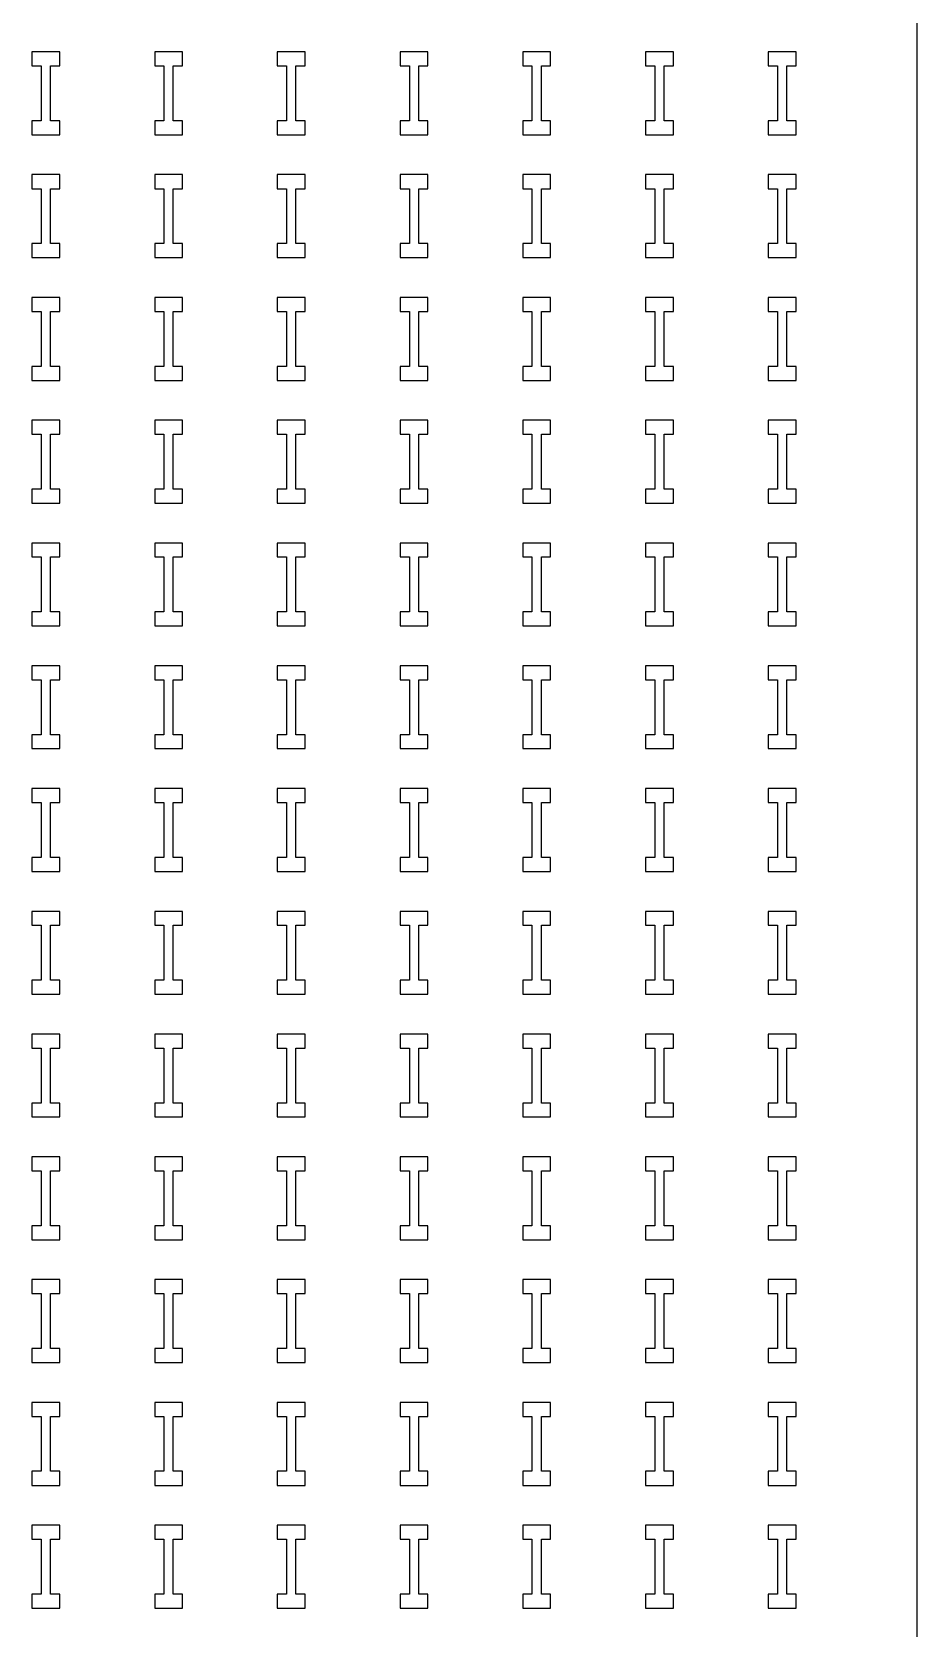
# Model space of a CAD drawing. Header units: inches. Extents: x 0 to 94.5, y 0 to 82.7.
# Drawn here: x 88.47 to 94.49, y 30.38 to 41.23 of the extents above; entities that cross this region are included whole.
import ezdxf

# ---------------------------------------------------------------- set-up
doc = ezdxf.new("R2010")
doc.units = ezdxf.units.IN
doc.layers.add('red', color=1, linetype='CONTINUOUS')

msp = doc.modelspace()

# ---------------------------------------------------------------- linework, layer by layer
for p, q in [((88.657, 41.096), (88.468, 41.096)), ((88.468, 41.096), (88.468, 41.001)), ((88.657, 41.001), (88.657, 41.096)), ((89.492, 41.096), (89.303, 41.096)), ((89.303, 41.096), (89.303, 41.001)), ((89.492, 41.001), (89.492, 41.096)), ((90.326, 41.096), (90.137, 41.096)), ((90.137, 41.096), (90.137, 41.001)), ((90.326, 41.001), (90.326, 41.096)), ((91.161, 41.096), (90.972, 41.096)), ((90.972, 41.096), (90.972, 41.001)), ((91.161, 41.001), (91.161, 41.096)), ((91.996, 41.096), (91.807, 41.096)), ((91.807, 41.096), (91.807, 41.001)), ((91.996, 41.001), (91.996, 41.096)), ((92.831, 41.096), (92.642, 41.096)), ((92.642, 41.096), (92.642, 41.001)), ((92.831, 41.001), (92.831, 41.096)), ((93.665, 41.096), (93.476, 41.096)), ((93.476, 41.096), (93.476, 41.001)), ((93.665, 41.001), (93.665, 41.096)), ((88.468, 41.001), (88.531, 41.001)), ((88.531, 41.001), (88.531, 40.628)), ((88.595, 41.001), (88.657, 41.001)), ((88.595, 40.628), (88.595, 41.001)), ((89.303, 41.001), (89.365, 41.001)), ((89.365, 41.001), (89.365, 40.628)), ((89.429, 41.001), (89.492, 41.001)), ((89.429, 40.628), (89.429, 41.001)), ((90.137, 41.001), (90.2, 41.001)), ((90.2, 41.001), (90.2, 40.628)), ((90.264, 41.001), (90.326, 41.001)), ((90.264, 40.628), (90.264, 41.001)), ((90.972, 41.001), (91.035, 41.001)), ((91.035, 41.001), (91.035, 40.628)), ((91.099, 41.001), (91.161, 41.001)), ((91.099, 40.628), (91.099, 41.001)), ((91.807, 41.001), (91.869, 41.001)), ((91.869, 41.001), (91.869, 40.628)), ((91.933, 41.001), (91.996, 41.001)), ((91.933, 40.628), (91.933, 41.001)), ((92.642, 41.001), (92.704, 41.001)), ((92.704, 41.001), (92.704, 40.628)), ((92.768, 41.001), (92.831, 41.001)), ((92.768, 40.628), (92.768, 41.001)), ((93.476, 41.001), (93.539, 41.001)), ((93.539, 41.001), (93.539, 40.628)), ((93.603, 41.001), (93.665, 41.001)), ((93.603, 40.628), (93.603, 41.001)), ((88.531, 40.628), (88.468, 40.628)), ((88.468, 40.628), (88.468, 40.532)), ((88.657, 40.628), (88.595, 40.628)), ((88.657, 40.532), (88.657, 40.628)), ((89.365, 40.628), (89.303, 40.628)), ((89.303, 40.628), (89.303, 40.532)), ((89.492, 40.628), (89.429, 40.628)), ((89.492, 40.532), (89.492, 40.628)), ((90.2, 40.628), (90.137, 40.628)), ((90.137, 40.628), (90.137, 40.532)), ((90.326, 40.628), (90.264, 40.628)), ((90.326, 40.532), (90.326, 40.628)), ((91.035, 40.628), (90.972, 40.628)), ((90.972, 40.628), (90.972, 40.532)), ((91.161, 40.628), (91.099, 40.628)), ((91.161, 40.532), (91.161, 40.628)), ((91.869, 40.628), (91.807, 40.628)), ((91.807, 40.628), (91.807, 40.532)), ((91.996, 40.628), (91.933, 40.628)), ((91.996, 40.532), (91.996, 40.628)), ((92.704, 40.628), (92.642, 40.628)), ((92.642, 40.628), (92.642, 40.532)), ((92.831, 40.628), (92.768, 40.628)), ((92.831, 40.532), (92.831, 40.628)), ((93.539, 40.628), (93.476, 40.628)), ((93.476, 40.628), (93.476, 40.532)), ((93.665, 40.628), (93.603, 40.628)), ((93.665, 40.532), (93.665, 40.628)), ((88.468, 40.532), (88.657, 40.532)), ((89.303, 40.532), (89.492, 40.532)), ((90.137, 40.532), (90.326, 40.532)), ((90.972, 40.532), (91.161, 40.532)), ((91.807, 40.532), (91.996, 40.532)), ((92.642, 40.532), (92.831, 40.532)), ((93.476, 40.532), (93.665, 40.532)), ((88.657, 40.262), (88.468, 40.262)), ((88.468, 40.262), (88.468, 40.166)), ((88.657, 40.166), (88.657, 40.262)), ((89.492, 40.262), (89.303, 40.262)), ((89.303, 40.262), (89.303, 40.166)), ((89.492, 40.166), (89.492, 40.262)), ((90.326, 40.262), (90.137, 40.262)), ((90.137, 40.262), (90.137, 40.166)), ((90.326, 40.166), (90.326, 40.262)), ((91.161, 40.262), (90.972, 40.262)), ((90.972, 40.262), (90.972, 40.166)), ((91.161, 40.166), (91.161, 40.262)), ((91.996, 40.262), (91.807, 40.262)), ((91.807, 40.262), (91.807, 40.166)), ((91.996, 40.166), (91.996, 40.262)), ((92.831, 40.262), (92.642, 40.262)), ((92.642, 40.262), (92.642, 40.166)), ((92.831, 40.166), (92.831, 40.262)), ((93.665, 40.262), (93.476, 40.262)), ((93.476, 40.262), (93.476, 40.166)), ((93.665, 40.166), (93.665, 40.262)), ((88.468, 40.166), (88.531, 40.166)), ((88.531, 40.166), (88.531, 39.793)), ((88.595, 40.166), (88.657, 40.166)), ((88.595, 39.793), (88.595, 40.166)), ((89.303, 40.166), (89.365, 40.166)), ((89.365, 40.166), (89.365, 39.793)), ((89.429, 40.166), (89.492, 40.166)), ((89.429, 39.793), (89.429, 40.166)), ((90.137, 40.166), (90.2, 40.166)), ((90.2, 40.166), (90.2, 39.793)), ((90.264, 40.166), (90.326, 40.166)), ((90.264, 39.793), (90.264, 40.166)), ((90.972, 40.166), (91.035, 40.166)), ((91.035, 40.166), (91.035, 39.793)), ((91.099, 40.166), (91.161, 40.166)), ((91.099, 39.793), (91.099, 40.166)), ((91.807, 40.166), (91.869, 40.166)), ((91.869, 40.166), (91.869, 39.793)), ((91.933, 40.166), (91.996, 40.166)), ((91.933, 39.793), (91.933, 40.166)), ((92.642, 40.166), (92.704, 40.166)), ((92.704, 40.166), (92.704, 39.793)), ((92.768, 40.166), (92.831, 40.166)), ((92.768, 39.793), (92.768, 40.166)), ((93.476, 40.166), (93.539, 40.166)), ((93.539, 40.166), (93.539, 39.793)), ((93.603, 40.166), (93.665, 40.166)), ((93.603, 39.793), (93.603, 40.166)), ((88.531, 39.793), (88.468, 39.793)), ((88.468, 39.793), (88.468, 39.698)), ((88.657, 39.793), (88.595, 39.793)), ((88.657, 39.698), (88.657, 39.793)), ((89.365, 39.793), (89.303, 39.793)), ((89.303, 39.793), (89.303, 39.698)), ((89.492, 39.793), (89.429, 39.793)), ((89.492, 39.698), (89.492, 39.793)), ((90.2, 39.793), (90.137, 39.793)), ((90.137, 39.793), (90.137, 39.698)), ((90.326, 39.793), (90.264, 39.793)), ((90.326, 39.698), (90.326, 39.793)), ((91.035, 39.793), (90.972, 39.793)), ((90.972, 39.793), (90.972, 39.698)), ((91.161, 39.793), (91.099, 39.793)), ((91.161, 39.698), (91.161, 39.793)), ((91.869, 39.793), (91.807, 39.793)), ((91.807, 39.793), (91.807, 39.698)), ((91.996, 39.793), (91.933, 39.793)), ((91.996, 39.698), (91.996, 39.793)), ((92.704, 39.793), (92.642, 39.793)), ((92.642, 39.793), (92.642, 39.698)), ((92.831, 39.793), (92.768, 39.793)), ((92.831, 39.698), (92.831, 39.793)), ((93.539, 39.793), (93.476, 39.793)), ((93.476, 39.793), (93.476, 39.698)), ((93.665, 39.793), (93.603, 39.793)), ((93.665, 39.698), (93.665, 39.793)), ((88.468, 39.698), (88.657, 39.698)), ((89.303, 39.698), (89.492, 39.698)), ((90.137, 39.698), (90.326, 39.698)), ((90.972, 39.698), (91.161, 39.698)), ((91.807, 39.698), (91.996, 39.698)), ((92.642, 39.698), (92.831, 39.698)), ((93.476, 39.698), (93.665, 39.698)), ((88.657, 39.427), (88.468, 39.427)), ((88.468, 39.427), (88.468, 39.332)), ((88.657, 39.332), (88.657, 39.427)), ((89.492, 39.427), (89.303, 39.427)), ((89.303, 39.427), (89.303, 39.332)), ((89.492, 39.332), (89.492, 39.427)), ((90.326, 39.427), (90.137, 39.427)), ((90.137, 39.427), (90.137, 39.332)), ((90.326, 39.332), (90.326, 39.427)), ((91.161, 39.427), (90.972, 39.427)), ((90.972, 39.427), (90.972, 39.332)), ((91.161, 39.332), (91.161, 39.427)), ((91.996, 39.427), (91.807, 39.427)), ((91.807, 39.427), (91.807, 39.332)), ((91.996, 39.332), (91.996, 39.427)), ((92.831, 39.427), (92.642, 39.427)), ((92.642, 39.427), (92.642, 39.332)), ((92.831, 39.332), (92.831, 39.427)), ((93.665, 39.427), (93.476, 39.427)), ((93.476, 39.427), (93.476, 39.332)), ((93.665, 39.332), (93.665, 39.427)), ((88.468, 39.332), (88.531, 39.332)), ((88.531, 39.332), (88.531, 38.958)), ((88.595, 39.332), (88.657, 39.332)), ((88.595, 38.958), (88.595, 39.332)), ((89.303, 39.332), (89.365, 39.332)), ((89.365, 39.332), (89.365, 38.958)), ((89.429, 39.332), (89.492, 39.332)), ((89.429, 38.958), (89.429, 39.332)), ((90.137, 39.332), (90.2, 39.332)), ((90.2, 39.332), (90.2, 38.958)), ((90.264, 39.332), (90.326, 39.332)), ((90.264, 38.958), (90.264, 39.332)), ((90.972, 39.332), (91.035, 39.332)), ((91.035, 39.332), (91.035, 38.958)), ((91.099, 39.332), (91.161, 39.332)), ((91.099, 38.958), (91.099, 39.332)), ((91.807, 39.332), (91.869, 39.332)), ((91.869, 39.332), (91.869, 38.958)), ((91.933, 39.332), (91.996, 39.332)), ((91.933, 38.958), (91.933, 39.332)), ((92.642, 39.332), (92.704, 39.332)), ((92.704, 39.332), (92.704, 38.958)), ((92.768, 39.332), (92.831, 39.332)), ((92.768, 38.958), (92.768, 39.332)), ((93.476, 39.332), (93.539, 39.332)), ((93.539, 39.332), (93.539, 38.958)), ((93.603, 39.332), (93.665, 39.332)), ((93.603, 38.958), (93.603, 39.332)), ((88.531, 38.958), (88.468, 38.958)), ((88.468, 38.958), (88.468, 38.863)), ((88.657, 38.958), (88.595, 38.958)), ((88.657, 38.863), (88.657, 38.958)), ((89.365, 38.958), (89.303, 38.958)), ((89.303, 38.958), (89.303, 38.863)), ((89.492, 38.958), (89.429, 38.958)), ((89.492, 38.863), (89.492, 38.958)), ((90.2, 38.958), (90.137, 38.958)), ((90.137, 38.958), (90.137, 38.863)), ((90.326, 38.958), (90.264, 38.958)), ((90.326, 38.863), (90.326, 38.958)), ((91.035, 38.958), (90.972, 38.958)), ((90.972, 38.958), (90.972, 38.863)), ((91.161, 38.958), (91.099, 38.958)), ((91.161, 38.863), (91.161, 38.958)), ((91.869, 38.958), (91.807, 38.958)), ((91.807, 38.958), (91.807, 38.863)), ((91.996, 38.958), (91.933, 38.958)), ((91.996, 38.863), (91.996, 38.958)), ((92.704, 38.958), (92.642, 38.958)), ((92.642, 38.958), (92.642, 38.863)), ((92.831, 38.958), (92.768, 38.958)), ((92.831, 38.863), (92.831, 38.958)), ((93.539, 38.958), (93.476, 38.958)), ((93.476, 38.958), (93.476, 38.863)), ((93.665, 38.958), (93.603, 38.958)), ((93.665, 38.863), (93.665, 38.958)), ((88.468, 38.863), (88.657, 38.863)), ((89.303, 38.863), (89.492, 38.863)), ((90.137, 38.863), (90.326, 38.863)), ((90.972, 38.863), (91.161, 38.863)), ((91.807, 38.863), (91.996, 38.863)), ((92.642, 38.863), (92.831, 38.863)), ((93.476, 38.863), (93.665, 38.863)), ((88.657, 38.592), (88.468, 38.592)), ((88.468, 38.592), (88.468, 38.497)), ((88.657, 38.497), (88.657, 38.592)), ((89.492, 38.592), (89.303, 38.592)), ((89.303, 38.592), (89.303, 38.497)), ((89.492, 38.497), (89.492, 38.592)), ((90.326, 38.592), (90.137, 38.592)), ((90.137, 38.592), (90.137, 38.497)), ((90.326, 38.497), (90.326, 38.592)), ((91.161, 38.592), (90.972, 38.592)), ((90.972, 38.592), (90.972, 38.497)), ((91.161, 38.497), (91.161, 38.592)), ((91.996, 38.592), (91.807, 38.592)), ((91.807, 38.592), (91.807, 38.497)), ((91.996, 38.497), (91.996, 38.592)), ((92.831, 38.592), (92.642, 38.592)), ((92.642, 38.592), (92.642, 38.497)), ((92.831, 38.497), (92.831, 38.592)), ((93.665, 38.592), (93.476, 38.592)), ((93.476, 38.592), (93.476, 38.497)), ((93.665, 38.497), (93.665, 38.592)), ((88.468, 38.497), (88.531, 38.497)), ((88.531, 38.497), (88.531, 38.123)), ((88.595, 38.497), (88.657, 38.497)), ((88.595, 38.123), (88.595, 38.497)), ((89.303, 38.497), (89.365, 38.497)), ((89.365, 38.497), (89.365, 38.123)), ((89.429, 38.497), (89.492, 38.497)), ((89.429, 38.123), (89.429, 38.497)), ((90.137, 38.497), (90.2, 38.497)), ((90.2, 38.497), (90.2, 38.123)), ((90.264, 38.497), (90.326, 38.497)), ((90.264, 38.123), (90.264, 38.497)), ((90.972, 38.497), (91.035, 38.497)), ((91.035, 38.497), (91.035, 38.123)), ((91.099, 38.497), (91.161, 38.497)), ((91.099, 38.123), (91.099, 38.497)), ((91.807, 38.497), (91.869, 38.497)), ((91.869, 38.497), (91.869, 38.123)), ((91.933, 38.497), (91.996, 38.497)), ((91.933, 38.123), (91.933, 38.497)), ((92.642, 38.497), (92.704, 38.497)), ((92.704, 38.497), (92.704, 38.123)), ((92.768, 38.497), (92.831, 38.497)), ((92.768, 38.123), (92.768, 38.497)), ((93.476, 38.497), (93.539, 38.497)), ((93.539, 38.497), (93.539, 38.123)), ((93.603, 38.497), (93.665, 38.497)), ((93.603, 38.123), (93.603, 38.497)), ((88.531, 38.123), (88.468, 38.123)), ((88.468, 38.123), (88.468, 38.028)), ((88.657, 38.123), (88.595, 38.123)), ((88.657, 38.028), (88.657, 38.123)), ((89.365, 38.123), (89.303, 38.123)), ((89.303, 38.123), (89.303, 38.028)), ((89.492, 38.123), (89.429, 38.123)), ((89.492, 38.028), (89.492, 38.123)), ((90.2, 38.123), (90.137, 38.123)), ((90.137, 38.123), (90.137, 38.028)), ((90.326, 38.123), (90.264, 38.123)), ((90.326, 38.028), (90.326, 38.123)), ((91.035, 38.123), (90.972, 38.123)), ((90.972, 38.123), (90.972, 38.028)), ((91.161, 38.123), (91.099, 38.123)), ((91.161, 38.028), (91.161, 38.123)), ((91.869, 38.123), (91.807, 38.123)), ((91.807, 38.123), (91.807, 38.028)), ((91.996, 38.123), (91.933, 38.123)), ((91.996, 38.028), (91.996, 38.123)), ((92.704, 38.123), (92.642, 38.123)), ((92.642, 38.123), (92.642, 38.028)), ((92.831, 38.123), (92.768, 38.123)), ((92.831, 38.028), (92.831, 38.123)), ((93.539, 38.123), (93.476, 38.123)), ((93.476, 38.123), (93.476, 38.028)), ((93.665, 38.123), (93.603, 38.123)), ((93.665, 38.028), (93.665, 38.123)), ((88.468, 38.028), (88.657, 38.028)), ((89.303, 38.028), (89.492, 38.028)), ((90.137, 38.028), (90.326, 38.028)), ((90.972, 38.028), (91.161, 38.028)), ((91.807, 38.028), (91.996, 38.028)), ((92.642, 38.028), (92.831, 38.028)), ((93.476, 38.028), (93.665, 38.028)), ((88.657, 37.757), (88.468, 37.757)), ((88.468, 37.757), (88.468, 37.662)), ((88.468, 37.662), (88.531, 37.662)), ((88.531, 37.662), (88.531, 37.289)), ((88.595, 37.662), (88.657, 37.662)), ((88.595, 37.289), (88.595, 37.662)), ((88.657, 37.662), (88.657, 37.757)), ((89.492, 37.757), (89.303, 37.757)), ((89.303, 37.757), (89.303, 37.662)), ((89.303, 37.662), (89.365, 37.662)), ((89.365, 37.662), (89.365, 37.289)), ((89.429, 37.662), (89.492, 37.662)), ((89.429, 37.289), (89.429, 37.662)), ((89.492, 37.662), (89.492, 37.757)), ((90.326, 37.757), (90.137, 37.757)), ((90.137, 37.757), (90.137, 37.662)), ((90.137, 37.662), (90.2, 37.662)), ((90.2, 37.662), (90.2, 37.289)), ((90.264, 37.662), (90.326, 37.662)), ((90.264, 37.289), (90.264, 37.662)), ((90.326, 37.662), (90.326, 37.757)), ((91.161, 37.757), (90.972, 37.757)), ((90.972, 37.757), (90.972, 37.662)), ((90.972, 37.662), (91.035, 37.662)), ((91.035, 37.662), (91.035, 37.289)), ((91.099, 37.662), (91.161, 37.662)), ((91.099, 37.289), (91.099, 37.662)), ((91.161, 37.662), (91.161, 37.757)), ((91.996, 37.757), (91.807, 37.757)), ((91.807, 37.757), (91.807, 37.662)), ((91.807, 37.662), (91.869, 37.662)), ((91.869, 37.662), (91.869, 37.289)), ((91.933, 37.662), (91.996, 37.662)), ((91.933, 37.289), (91.933, 37.662)), ((91.996, 37.662), (91.996, 37.757)), ((92.831, 37.757), (92.642, 37.757)), ((92.642, 37.757), (92.642, 37.662)), ((92.642, 37.662), (92.704, 37.662)), ((92.704, 37.662), (92.704, 37.289)), ((92.768, 37.662), (92.831, 37.662)), ((92.768, 37.289), (92.768, 37.662)), ((92.831, 37.662), (92.831, 37.757)), ((93.665, 37.757), (93.476, 37.757)), ((93.476, 37.757), (93.476, 37.662)), ((93.476, 37.662), (93.539, 37.662)), ((93.539, 37.662), (93.539, 37.289)), ((93.603, 37.662), (93.665, 37.662)), ((93.603, 37.289), (93.603, 37.662)), ((93.665, 37.662), (93.665, 37.757)), ((88.531, 37.289), (88.468, 37.289)), ((88.468, 37.289), (88.468, 37.193)), ((88.657, 37.289), (88.595, 37.289)), ((88.657, 37.193), (88.657, 37.289)), ((89.365, 37.289), (89.303, 37.289)), ((89.303, 37.289), (89.303, 37.193)), ((89.492, 37.289), (89.429, 37.289)), ((89.492, 37.193), (89.492, 37.289)), ((90.2, 37.289), (90.137, 37.289)), ((90.137, 37.289), (90.137, 37.193)), ((90.326, 37.289), (90.264, 37.289)), ((90.326, 37.193), (90.326, 37.289)), ((91.035, 37.289), (90.972, 37.289)), ((90.972, 37.289), (90.972, 37.193)), ((91.161, 37.289), (91.099, 37.289)), ((91.161, 37.193), (91.161, 37.289)), ((91.869, 37.289), (91.807, 37.289)), ((91.807, 37.289), (91.807, 37.193)), ((91.996, 37.289), (91.933, 37.289)), ((91.996, 37.193), (91.996, 37.289)), ((92.704, 37.289), (92.642, 37.289)), ((92.642, 37.289), (92.642, 37.193)), ((92.831, 37.289), (92.768, 37.289)), ((92.831, 37.193), (92.831, 37.289)), ((93.539, 37.289), (93.476, 37.289)), ((93.476, 37.289), (93.476, 37.193)), ((93.665, 37.289), (93.603, 37.289)), ((93.665, 37.193), (93.665, 37.289)), ((88.468, 37.193), (88.657, 37.193)), ((89.303, 37.193), (89.492, 37.193)), ((90.137, 37.193), (90.326, 37.193)), ((90.972, 37.193), (91.161, 37.193)), ((91.807, 37.193), (91.996, 37.193)), ((92.642, 37.193), (92.831, 37.193)), ((93.476, 37.193), (93.665, 37.193)), ((88.657, 36.923), (88.468, 36.923)), ((88.468, 36.923), (88.468, 36.827)), ((88.657, 36.827), (88.657, 36.923)), ((89.492, 36.923), (89.303, 36.923)), ((89.303, 36.923), (89.303, 36.827)), ((89.492, 36.827), (89.492, 36.923)), ((90.326, 36.923), (90.137, 36.923)), ((90.137, 36.923), (90.137, 36.827)), ((90.326, 36.827), (90.326, 36.923)), ((91.161, 36.923), (90.972, 36.923)), ((90.972, 36.923), (90.972, 36.827)), ((91.161, 36.827), (91.161, 36.923)), ((91.996, 36.923), (91.807, 36.923)), ((91.807, 36.923), (91.807, 36.827)), ((91.996, 36.827), (91.996, 36.923)), ((92.831, 36.923), (92.642, 36.923)), ((92.642, 36.923), (92.642, 36.827)), ((92.831, 36.827), (92.831, 36.923)), ((93.665, 36.923), (93.476, 36.923)), ((93.476, 36.923), (93.476, 36.827)), ((93.665, 36.827), (93.665, 36.923)), ((88.468, 36.827), (88.531, 36.827)), ((88.531, 36.827), (88.531, 36.454)), ((88.595, 36.827), (88.657, 36.827)), ((88.595, 36.454), (88.595, 36.827)), ((89.303, 36.827), (89.365, 36.827)), ((89.365, 36.827), (89.365, 36.454)), ((89.429, 36.827), (89.492, 36.827)), ((89.429, 36.454), (89.429, 36.827)), ((90.137, 36.827), (90.2, 36.827)), ((90.2, 36.827), (90.2, 36.454)), ((90.264, 36.827), (90.326, 36.827)), ((90.264, 36.454), (90.264, 36.827)), ((90.972, 36.827), (91.035, 36.827)), ((91.035, 36.827), (91.035, 36.454)), ((91.099, 36.827), (91.161, 36.827)), ((91.099, 36.454), (91.099, 36.827)), ((91.807, 36.827), (91.869, 36.827)), ((91.869, 36.827), (91.869, 36.454)), ((91.933, 36.827), (91.996, 36.827)), ((91.933, 36.454), (91.933, 36.827)), ((92.642, 36.827), (92.704, 36.827)), ((92.704, 36.827), (92.704, 36.454)), ((92.768, 36.827), (92.831, 36.827)), ((92.768, 36.454), (92.768, 36.827)), ((93.476, 36.827), (93.539, 36.827)), ((93.539, 36.827), (93.539, 36.454)), ((93.603, 36.827), (93.665, 36.827)), ((93.603, 36.454), (93.603, 36.827)), ((88.531, 36.454), (88.468, 36.454)), ((88.468, 36.454), (88.468, 36.359)), ((88.468, 36.359), (88.657, 36.359)), ((88.657, 36.454), (88.595, 36.454)), ((88.657, 36.359), (88.657, 36.454)), ((89.365, 36.454), (89.303, 36.454)), ((89.303, 36.454), (89.303, 36.359)), ((89.303, 36.359), (89.492, 36.359)), ((89.492, 36.454), (89.429, 36.454)), ((89.492, 36.359), (89.492, 36.454)), ((90.2, 36.454), (90.137, 36.454)), ((90.137, 36.454), (90.137, 36.359)), ((90.137, 36.359), (90.326, 36.359)), ((90.326, 36.454), (90.264, 36.454)), ((90.326, 36.359), (90.326, 36.454)), ((91.035, 36.454), (90.972, 36.454)), ((90.972, 36.454), (90.972, 36.359)), ((90.972, 36.359), (91.161, 36.359)), ((91.161, 36.454), (91.099, 36.454)), ((91.161, 36.359), (91.161, 36.454)), ((91.869, 36.454), (91.807, 36.454)), ((91.807, 36.454), (91.807, 36.359)), ((91.807, 36.359), (91.996, 36.359)), ((91.996, 36.454), (91.933, 36.454)), ((91.996, 36.359), (91.996, 36.454)), ((92.704, 36.454), (92.642, 36.454)), ((92.642, 36.454), (92.642, 36.359)), ((92.642, 36.359), (92.831, 36.359)), ((92.831, 36.454), (92.768, 36.454)), ((92.831, 36.359), (92.831, 36.454)), ((93.539, 36.454), (93.476, 36.454)), ((93.476, 36.454), (93.476, 36.359)), ((93.476, 36.359), (93.665, 36.359)), ((93.665, 36.454), (93.603, 36.454)), ((93.665, 36.359), (93.665, 36.454)), ((88.657, 36.088), (88.468, 36.088)), ((88.468, 36.088), (88.468, 35.993)), ((88.657, 35.993), (88.657, 36.088)), ((89.492, 36.088), (89.303, 36.088)), ((89.303, 36.088), (89.303, 35.993)), ((89.492, 35.993), (89.492, 36.088)), ((90.326, 36.088), (90.137, 36.088)), ((90.137, 36.088), (90.137, 35.993)), ((90.326, 35.993), (90.326, 36.088)), ((91.161, 36.088), (90.972, 36.088)), ((90.972, 36.088), (90.972, 35.993)), ((91.161, 35.993), (91.161, 36.088)), ((91.996, 36.088), (91.807, 36.088)), ((91.807, 36.088), (91.807, 35.993)), ((91.996, 35.993), (91.996, 36.088)), ((92.831, 36.088), (92.642, 36.088)), ((92.642, 36.088), (92.642, 35.993)), ((92.831, 35.993), (92.831, 36.088)), ((93.665, 36.088), (93.476, 36.088)), ((93.476, 36.088), (93.476, 35.993)), ((93.665, 35.993), (93.665, 36.088)), ((88.468, 35.993), (88.531, 35.993)), ((88.531, 35.993), (88.531, 35.619)), ((88.595, 35.993), (88.657, 35.993)), ((88.595, 35.619), (88.595, 35.993)), ((89.303, 35.993), (89.365, 35.993)), ((89.365, 35.993), (89.365, 35.619)), ((89.429, 35.993), (89.492, 35.993)), ((89.429, 35.619), (89.429, 35.993)), ((90.137, 35.993), (90.2, 35.993)), ((90.2, 35.993), (90.2, 35.619)), ((90.264, 35.993), (90.326, 35.993)), ((90.264, 35.619), (90.264, 35.993)), ((90.972, 35.993), (91.035, 35.993)), ((91.035, 35.993), (91.035, 35.619)), ((91.099, 35.993), (91.161, 35.993)), ((91.099, 35.619), (91.099, 35.993)), ((91.807, 35.993), (91.869, 35.993)), ((91.869, 35.993), (91.869, 35.619)), ((91.933, 35.993), (91.996, 35.993)), ((91.933, 35.619), (91.933, 35.993)), ((92.642, 35.993), (92.704, 35.993)), ((92.704, 35.993), (92.704, 35.619)), ((92.768, 35.993), (92.831, 35.993)), ((92.768, 35.619), (92.768, 35.993)), ((93.476, 35.993), (93.539, 35.993)), ((93.539, 35.993), (93.539, 35.619)), ((93.603, 35.993), (93.665, 35.993)), ((93.603, 35.619), (93.603, 35.993)), ((88.531, 35.619), (88.468, 35.619)), ((88.468, 35.619), (88.468, 35.524)), ((88.657, 35.619), (88.595, 35.619)), ((88.657, 35.524), (88.657, 35.619)), ((89.365, 35.619), (89.303, 35.619)), ((89.303, 35.619), (89.303, 35.524)), ((89.492, 35.619), (89.429, 35.619)), ((89.492, 35.524), (89.492, 35.619)), ((90.2, 35.619), (90.137, 35.619)), ((90.137, 35.619), (90.137, 35.524)), ((90.326, 35.619), (90.264, 35.619)), ((90.326, 35.524), (90.326, 35.619)), ((91.035, 35.619), (90.972, 35.619)), ((90.972, 35.619), (90.972, 35.524)), ((91.161, 35.619), (91.099, 35.619)), ((91.161, 35.524), (91.161, 35.619)), ((91.869, 35.619), (91.807, 35.619)), ((91.807, 35.619), (91.807, 35.524)), ((91.996, 35.619), (91.933, 35.619)), ((91.996, 35.524), (91.996, 35.619)), ((92.704, 35.619), (92.642, 35.619)), ((92.642, 35.619), (92.642, 35.524)), ((92.831, 35.619), (92.768, 35.619)), ((92.831, 35.524), (92.831, 35.619)), ((93.539, 35.619), (93.476, 35.619)), ((93.476, 35.619), (93.476, 35.524)), ((93.665, 35.619), (93.603, 35.619)), ((93.665, 35.524), (93.665, 35.619)), ((88.468, 35.524), (88.657, 35.524)), ((89.303, 35.524), (89.492, 35.524)), ((90.137, 35.524), (90.326, 35.524)), ((90.972, 35.524), (91.161, 35.524)), ((91.807, 35.524), (91.996, 35.524)), ((92.642, 35.524), (92.831, 35.524)), ((93.476, 35.524), (93.665, 35.524)), ((88.657, 35.253), (88.468, 35.253)), ((88.468, 35.253), (88.468, 35.158)), ((88.657, 35.158), (88.657, 35.253)), ((89.492, 35.253), (89.303, 35.253)), ((89.303, 35.253), (89.303, 35.158)), ((89.492, 35.158), (89.492, 35.253)), ((90.326, 35.253), (90.137, 35.253)), ((90.137, 35.253), (90.137, 35.158)), ((90.326, 35.158), (90.326, 35.253)), ((91.161, 35.253), (90.972, 35.253)), ((90.972, 35.253), (90.972, 35.158)), ((91.161, 35.158), (91.161, 35.253)), ((91.996, 35.253), (91.807, 35.253)), ((91.807, 35.253), (91.807, 35.158)), ((91.996, 35.158), (91.996, 35.253)), ((92.831, 35.253), (92.642, 35.253)), ((92.642, 35.253), (92.642, 35.158)), ((92.831, 35.158), (92.831, 35.253)), ((93.665, 35.253), (93.476, 35.253)), ((93.476, 35.253), (93.476, 35.158)), ((93.665, 35.158), (93.665, 35.253)), ((88.468, 35.158), (88.531, 35.158)), ((88.531, 35.158), (88.531, 34.785)), ((88.595, 35.158), (88.657, 35.158)), ((88.595, 34.785), (88.595, 35.158)), ((89.303, 35.158), (89.365, 35.158)), ((89.365, 35.158), (89.365, 34.785)), ((89.429, 35.158), (89.492, 35.158)), ((89.429, 34.785), (89.429, 35.158)), ((90.137, 35.158), (90.2, 35.158)), ((90.2, 35.158), (90.2, 34.785)), ((90.264, 35.158), (90.326, 35.158)), ((90.264, 34.785), (90.264, 35.158)), ((90.972, 35.158), (91.035, 35.158)), ((91.035, 35.158), (91.035, 34.785)), ((91.099, 35.158), (91.161, 35.158)), ((91.099, 34.785), (91.099, 35.158)), ((91.807, 35.158), (91.869, 35.158)), ((91.869, 35.158), (91.869, 34.785)), ((91.933, 35.158), (91.996, 35.158)), ((91.933, 34.785), (91.933, 35.158)), ((92.642, 35.158), (92.704, 35.158)), ((92.704, 35.158), (92.704, 34.785)), ((92.768, 35.158), (92.831, 35.158)), ((92.768, 34.785), (92.768, 35.158)), ((93.476, 35.158), (93.539, 35.158)), ((93.539, 35.158), (93.539, 34.785)), ((93.603, 35.158), (93.665, 35.158)), ((93.603, 34.785), (93.603, 35.158)), ((88.531, 34.785), (88.468, 34.785)), ((88.468, 34.785), (88.468, 34.689)), ((88.657, 34.785), (88.595, 34.785)), ((88.657, 34.689), (88.657, 34.785)), ((89.365, 34.785), (89.303, 34.785)), ((89.303, 34.785), (89.303, 34.689)), ((89.492, 34.785), (89.429, 34.785)), ((89.492, 34.689), (89.492, 34.785)), ((90.2, 34.785), (90.137, 34.785)), ((90.137, 34.785), (90.137, 34.689)), ((90.326, 34.785), (90.264, 34.785)), ((90.326, 34.689), (90.326, 34.785)), ((91.035, 34.785), (90.972, 34.785)), ((90.972, 34.785), (90.972, 34.689)), ((91.161, 34.785), (91.099, 34.785)), ((91.161, 34.689), (91.161, 34.785)), ((91.869, 34.785), (91.807, 34.785)), ((91.807, 34.785), (91.807, 34.689)), ((91.996, 34.785), (91.933, 34.785)), ((91.996, 34.689), (91.996, 34.785)), ((92.704, 34.785), (92.642, 34.785)), ((92.642, 34.785), (92.642, 34.689)), ((92.831, 34.785), (92.768, 34.785)), ((92.831, 34.689), (92.831, 34.785)), ((93.539, 34.785), (93.476, 34.785)), ((93.476, 34.785), (93.476, 34.689)), ((93.665, 34.785), (93.603, 34.785)), ((93.665, 34.689), (93.665, 34.785)), ((88.468, 34.689), (88.657, 34.689)), ((89.303, 34.689), (89.492, 34.689)), ((90.137, 34.689), (90.326, 34.689)), ((90.972, 34.689), (91.161, 34.689)), ((91.807, 34.689), (91.996, 34.689)), ((92.642, 34.689), (92.831, 34.689)), ((93.476, 34.689), (93.665, 34.689)), ((88.657, 34.419), (88.468, 34.419)), ((88.468, 34.419), (88.468, 34.323)), ((88.657, 34.323), (88.657, 34.419)), ((89.492, 34.419), (89.303, 34.419)), ((89.303, 34.419), (89.303, 34.323)), ((89.492, 34.323), (89.492, 34.419)), ((90.326, 34.419), (90.137, 34.419)), ((90.137, 34.419), (90.137, 34.323)), ((90.326, 34.323), (90.326, 34.419)), ((91.161, 34.419), (90.972, 34.419)), ((90.972, 34.419), (90.972, 34.323)), ((91.161, 34.323), (91.161, 34.419)), ((91.996, 34.419), (91.807, 34.419)), ((91.807, 34.419), (91.807, 34.323)), ((91.996, 34.323), (91.996, 34.419)), ((92.831, 34.419), (92.642, 34.419)), ((92.642, 34.419), (92.642, 34.323)), ((92.831, 34.323), (92.831, 34.419)), ((93.665, 34.419), (93.476, 34.419)), ((93.476, 34.419), (93.476, 34.323)), ((93.665, 34.323), (93.665, 34.419)), ((88.468, 34.323), (88.531, 34.323)), ((88.531, 34.323), (88.531, 33.95)), ((88.595, 34.323), (88.657, 34.323)), ((88.595, 33.95), (88.595, 34.323)), ((89.303, 34.323), (89.365, 34.323)), ((89.365, 34.323), (89.365, 33.95)), ((89.429, 34.323), (89.492, 34.323)), ((89.429, 33.95), (89.429, 34.323)), ((90.137, 34.323), (90.2, 34.323)), ((90.2, 34.323), (90.2, 33.95)), ((90.264, 34.323), (90.326, 34.323)), ((90.264, 33.95), (90.264, 34.323)), ((90.972, 34.323), (91.035, 34.323)), ((91.035, 34.323), (91.035, 33.95)), ((91.099, 34.323), (91.161, 34.323)), ((91.099, 33.95), (91.099, 34.323)), ((91.807, 34.323), (91.869, 34.323)), ((91.869, 34.323), (91.869, 33.95)), ((91.933, 34.323), (91.996, 34.323)), ((91.933, 33.95), (91.933, 34.323)), ((92.642, 34.323), (92.704, 34.323)), ((92.704, 34.323), (92.704, 33.95)), ((92.768, 34.323), (92.831, 34.323)), ((92.768, 33.95), (92.768, 34.323)), ((93.476, 34.323), (93.539, 34.323)), ((93.539, 34.323), (93.539, 33.95)), ((93.603, 34.323), (93.665, 34.323)), ((93.603, 33.95), (93.603, 34.323)), ((88.531, 33.95), (88.468, 33.95)), ((88.468, 33.95), (88.468, 33.855)), ((88.657, 33.95), (88.595, 33.95)), ((88.657, 33.855), (88.657, 33.95)), ((89.365, 33.95), (89.303, 33.95)), ((89.303, 33.95), (89.303, 33.855)), ((89.492, 33.95), (89.429, 33.95)), ((89.492, 33.855), (89.492, 33.95)), ((90.2, 33.95), (90.137, 33.95)), ((90.137, 33.95), (90.137, 33.855)), ((90.326, 33.95), (90.264, 33.95)), ((90.326, 33.855), (90.326, 33.95)), ((91.035, 33.95), (90.972, 33.95)), ((90.972, 33.95), (90.972, 33.855)), ((91.161, 33.95), (91.099, 33.95)), ((91.161, 33.855), (91.161, 33.95)), ((91.869, 33.95), (91.807, 33.95)), ((91.807, 33.95), (91.807, 33.855)), ((91.996, 33.95), (91.933, 33.95)), ((91.996, 33.855), (91.996, 33.95)), ((92.704, 33.95), (92.642, 33.95)), ((92.642, 33.95), (92.642, 33.855)), ((92.831, 33.95), (92.768, 33.95)), ((92.831, 33.855), (92.831, 33.95)), ((93.539, 33.95), (93.476, 33.95)), ((93.476, 33.95), (93.476, 33.855)), ((93.665, 33.95), (93.603, 33.95)), ((93.665, 33.855), (93.665, 33.95)), ((88.468, 33.855), (88.657, 33.855)), ((89.303, 33.855), (89.492, 33.855)), ((90.137, 33.855), (90.326, 33.855)), ((90.972, 33.855), (91.161, 33.855)), ((91.807, 33.855), (91.996, 33.855)), ((92.642, 33.855), (92.831, 33.855)), ((93.476, 33.855), (93.665, 33.855)), ((88.657, 33.584), (88.468, 33.584)), ((88.468, 33.584), (88.468, 33.489)), ((88.657, 33.489), (88.657, 33.584)), ((89.492, 33.584), (89.303, 33.584)), ((89.303, 33.584), (89.303, 33.489)), ((89.492, 33.489), (89.492, 33.584)), ((90.326, 33.584), (90.137, 33.584)), ((90.137, 33.584), (90.137, 33.489)), ((90.326, 33.489), (90.326, 33.584)), ((91.161, 33.584), (90.972, 33.584)), ((90.972, 33.584), (90.972, 33.489)), ((91.161, 33.489), (91.161, 33.584)), ((91.996, 33.584), (91.807, 33.584)), ((91.807, 33.584), (91.807, 33.489)), ((91.996, 33.489), (91.996, 33.584)), ((92.831, 33.584), (92.642, 33.584)), ((92.642, 33.584), (92.642, 33.489)), ((92.831, 33.489), (92.831, 33.584)), ((93.665, 33.584), (93.476, 33.584)), ((93.476, 33.584), (93.476, 33.489)), ((93.665, 33.489), (93.665, 33.584)), ((88.468, 33.489), (88.531, 33.489)), ((88.531, 33.489), (88.531, 33.115)), ((88.595, 33.489), (88.657, 33.489)), ((88.595, 33.115), (88.595, 33.489)), ((89.303, 33.489), (89.365, 33.489)), ((89.365, 33.489), (89.365, 33.115)), ((89.429, 33.489), (89.492, 33.489)), ((89.429, 33.115), (89.429, 33.489)), ((90.137, 33.489), (90.2, 33.489)), ((90.2, 33.489), (90.2, 33.115)), ((90.264, 33.489), (90.326, 33.489)), ((90.264, 33.115), (90.264, 33.489)), ((90.972, 33.489), (91.035, 33.489)), ((91.035, 33.489), (91.035, 33.115)), ((91.099, 33.489), (91.161, 33.489)), ((91.099, 33.115), (91.099, 33.489)), ((91.807, 33.489), (91.869, 33.489)), ((91.869, 33.489), (91.869, 33.115)), ((91.933, 33.489), (91.996, 33.489)), ((91.933, 33.115), (91.933, 33.489)), ((92.642, 33.489), (92.704, 33.489)), ((92.704, 33.489), (92.704, 33.115)), ((92.768, 33.489), (92.831, 33.489)), ((92.768, 33.115), (92.768, 33.489)), ((93.476, 33.489), (93.539, 33.489)), ((93.539, 33.489), (93.539, 33.115)), ((93.603, 33.489), (93.665, 33.489)), ((93.603, 33.115), (93.603, 33.489)), ((88.531, 33.115), (88.468, 33.115)), ((88.468, 33.115), (88.468, 33.02)), ((88.657, 33.115), (88.595, 33.115)), ((88.657, 33.02), (88.657, 33.115)), ((89.365, 33.115), (89.303, 33.115)), ((89.303, 33.115), (89.303, 33.02)), ((89.492, 33.115), (89.429, 33.115)), ((89.492, 33.02), (89.492, 33.115)), ((90.2, 33.115), (90.137, 33.115)), ((90.137, 33.115), (90.137, 33.02)), ((90.326, 33.115), (90.264, 33.115)), ((90.326, 33.02), (90.326, 33.115)), ((91.035, 33.115), (90.972, 33.115)), ((90.972, 33.115), (90.972, 33.02)), ((91.161, 33.115), (91.099, 33.115)), ((91.161, 33.02), (91.161, 33.115)), ((91.869, 33.115), (91.807, 33.115)), ((91.807, 33.115), (91.807, 33.02)), ((91.996, 33.115), (91.933, 33.115)), ((91.996, 33.02), (91.996, 33.115)), ((92.704, 33.115), (92.642, 33.115)), ((92.642, 33.115), (92.642, 33.02)), ((92.831, 33.115), (92.768, 33.115)), ((92.831, 33.02), (92.831, 33.115)), ((93.539, 33.115), (93.476, 33.115)), ((93.476, 33.115), (93.476, 33.02)), ((93.665, 33.115), (93.603, 33.115)), ((93.665, 33.02), (93.665, 33.115)), ((88.468, 33.02), (88.657, 33.02)), ((89.303, 33.02), (89.492, 33.02)), ((90.137, 33.02), (90.326, 33.02)), ((90.972, 33.02), (91.161, 33.02)), ((91.807, 33.02), (91.996, 33.02)), ((92.642, 33.02), (92.831, 33.02)), ((93.476, 33.02), (93.665, 33.02)), ((88.657, 32.749), (88.468, 32.749)), ((88.468, 32.749), (88.468, 32.654)), ((88.657, 32.654), (88.657, 32.749)), ((89.492, 32.749), (89.303, 32.749)), ((89.303, 32.749), (89.303, 32.654)), ((89.492, 32.654), (89.492, 32.749)), ((90.326, 32.749), (90.137, 32.749)), ((90.137, 32.749), (90.137, 32.654)), ((90.326, 32.654), (90.326, 32.749)), ((91.161, 32.749), (90.972, 32.749)), ((90.972, 32.749), (90.972, 32.654)), ((91.161, 32.654), (91.161, 32.749)), ((91.996, 32.749), (91.807, 32.749)), ((91.807, 32.749), (91.807, 32.654)), ((91.996, 32.654), (91.996, 32.749)), ((92.831, 32.749), (92.642, 32.749)), ((92.642, 32.749), (92.642, 32.654)), ((92.831, 32.654), (92.831, 32.749)), ((93.665, 32.749), (93.476, 32.749)), ((93.476, 32.749), (93.476, 32.654)), ((93.665, 32.654), (93.665, 32.749)), ((88.468, 32.654), (88.531, 32.654)), ((88.531, 32.654), (88.531, 32.28)), ((88.595, 32.654), (88.657, 32.654)), ((88.595, 32.28), (88.595, 32.654)), ((89.303, 32.654), (89.365, 32.654)), ((89.365, 32.654), (89.365, 32.28)), ((89.429, 32.654), (89.492, 32.654)), ((89.429, 32.28), (89.429, 32.654)), ((90.137, 32.654), (90.2, 32.654)), ((90.2, 32.654), (90.2, 32.28)), ((90.264, 32.654), (90.326, 32.654)), ((90.264, 32.28), (90.264, 32.654)), ((90.972, 32.654), (91.035, 32.654)), ((91.035, 32.654), (91.035, 32.28)), ((91.099, 32.654), (91.161, 32.654)), ((91.099, 32.28), (91.099, 32.654)), ((91.807, 32.654), (91.869, 32.654)), ((91.869, 32.654), (91.869, 32.28)), ((91.933, 32.654), (91.996, 32.654)), ((91.933, 32.28), (91.933, 32.654)), ((92.642, 32.654), (92.704, 32.654)), ((92.704, 32.654), (92.704, 32.28)), ((92.768, 32.654), (92.831, 32.654)), ((92.768, 32.28), (92.768, 32.654)), ((93.476, 32.654), (93.539, 32.654)), ((93.539, 32.654), (93.539, 32.28)), ((93.603, 32.654), (93.665, 32.654)), ((93.603, 32.28), (93.603, 32.654)), ((88.531, 32.28), (88.468, 32.28)), ((88.468, 32.28), (88.468, 32.185)), ((88.657, 32.28), (88.595, 32.28)), ((88.657, 32.185), (88.657, 32.28)), ((89.365, 32.28), (89.303, 32.28)), ((89.303, 32.28), (89.303, 32.185)), ((89.492, 32.28), (89.429, 32.28)), ((89.492, 32.185), (89.492, 32.28)), ((90.2, 32.28), (90.137, 32.28)), ((90.137, 32.28), (90.137, 32.185)), ((90.326, 32.28), (90.264, 32.28)), ((90.326, 32.185), (90.326, 32.28)), ((91.035, 32.28), (90.972, 32.28)), ((90.972, 32.28), (90.972, 32.185)), ((91.161, 32.28), (91.099, 32.28)), ((91.161, 32.185), (91.161, 32.28)), ((91.869, 32.28), (91.807, 32.28)), ((91.807, 32.28), (91.807, 32.185)), ((91.996, 32.28), (91.933, 32.28)), ((91.996, 32.185), (91.996, 32.28)), ((92.704, 32.28), (92.642, 32.28)), ((92.642, 32.28), (92.642, 32.185)), ((92.831, 32.28), (92.768, 32.28)), ((92.831, 32.185), (92.831, 32.28)), ((93.539, 32.28), (93.476, 32.28)), ((93.476, 32.28), (93.476, 32.185)), ((93.665, 32.28), (93.603, 32.28)), ((93.665, 32.185), (93.665, 32.28)), ((88.468, 32.185), (88.657, 32.185)), ((89.303, 32.185), (89.492, 32.185)), ((90.137, 32.185), (90.326, 32.185)), ((90.972, 32.185), (91.161, 32.185)), ((91.807, 32.185), (91.996, 32.185)), ((92.642, 32.185), (92.831, 32.185)), ((93.476, 32.185), (93.665, 32.185)), ((88.657, 31.914), (88.468, 31.914)), ((88.468, 31.914), (88.468, 31.819)), ((88.657, 31.819), (88.657, 31.914)), ((89.492, 31.914), (89.303, 31.914)), ((89.303, 31.914), (89.303, 31.819)), ((89.492, 31.819), (89.492, 31.914)), ((90.326, 31.914), (90.137, 31.914)), ((90.137, 31.914), (90.137, 31.819)), ((90.326, 31.819), (90.326, 31.914)), ((91.161, 31.914), (90.972, 31.914)), ((90.972, 31.914), (90.972, 31.819)), ((91.161, 31.819), (91.161, 31.914)), ((91.996, 31.914), (91.807, 31.914)), ((91.807, 31.914), (91.807, 31.819)), ((91.996, 31.819), (91.996, 31.914)), ((92.831, 31.914), (92.642, 31.914)), ((92.642, 31.914), (92.642, 31.819)), ((92.831, 31.819), (92.831, 31.914)), ((93.665, 31.914), (93.476, 31.914)), ((93.476, 31.914), (93.476, 31.819)), ((93.665, 31.819), (93.665, 31.914)), ((88.468, 31.819), (88.531, 31.819)), ((88.531, 31.819), (88.531, 31.446)), ((88.595, 31.819), (88.657, 31.819)), ((88.595, 31.446), (88.595, 31.819)), ((89.303, 31.819), (89.365, 31.819)), ((89.365, 31.819), (89.365, 31.446)), ((89.429, 31.819), (89.492, 31.819)), ((89.429, 31.446), (89.429, 31.819)), ((90.137, 31.819), (90.2, 31.819)), ((90.2, 31.819), (90.2, 31.446)), ((90.264, 31.819), (90.326, 31.819)), ((90.264, 31.446), (90.264, 31.819)), ((90.972, 31.819), (91.035, 31.819)), ((91.035, 31.819), (91.035, 31.446)), ((91.099, 31.819), (91.161, 31.819)), ((91.099, 31.446), (91.099, 31.819)), ((91.807, 31.819), (91.869, 31.819)), ((91.869, 31.819), (91.869, 31.446)), ((91.933, 31.819), (91.996, 31.819)), ((91.933, 31.446), (91.933, 31.819)), ((92.642, 31.819), (92.704, 31.819)), ((92.704, 31.819), (92.704, 31.446)), ((92.768, 31.819), (92.831, 31.819)), ((92.768, 31.446), (92.768, 31.819)), ((93.476, 31.819), (93.539, 31.819)), ((93.539, 31.819), (93.539, 31.446)), ((93.603, 31.819), (93.665, 31.819)), ((93.603, 31.446), (93.603, 31.819)), ((88.531, 31.446), (88.468, 31.446)), ((88.468, 31.446), (88.468, 31.35)), ((88.657, 31.446), (88.595, 31.446)), ((88.657, 31.35), (88.657, 31.446)), ((89.365, 31.446), (89.303, 31.446)), ((89.303, 31.446), (89.303, 31.35)), ((89.492, 31.446), (89.429, 31.446)), ((89.492, 31.35), (89.492, 31.446)), ((90.2, 31.446), (90.137, 31.446)), ((90.137, 31.446), (90.137, 31.35)), ((90.326, 31.446), (90.264, 31.446)), ((90.326, 31.35), (90.326, 31.446)), ((91.035, 31.446), (90.972, 31.446)), ((90.972, 31.446), (90.972, 31.35)), ((91.161, 31.446), (91.099, 31.446)), ((91.161, 31.35), (91.161, 31.446)), ((91.869, 31.446), (91.807, 31.446)), ((91.807, 31.446), (91.807, 31.35)), ((91.996, 31.446), (91.933, 31.446)), ((91.996, 31.35), (91.996, 31.446)), ((92.704, 31.446), (92.642, 31.446)), ((92.642, 31.446), (92.642, 31.35)), ((92.831, 31.446), (92.768, 31.446)), ((92.831, 31.35), (92.831, 31.446)), ((93.539, 31.446), (93.476, 31.446)), ((93.476, 31.446), (93.476, 31.35)), ((93.665, 31.446), (93.603, 31.446)), ((93.665, 31.35), (93.665, 31.446)), ((88.468, 31.35), (88.657, 31.35)), ((89.303, 31.35), (89.492, 31.35)), ((90.137, 31.35), (90.326, 31.35)), ((90.972, 31.35), (91.161, 31.35)), ((91.807, 31.35), (91.996, 31.35)), ((92.642, 31.35), (92.831, 31.35)), ((93.476, 31.35), (93.665, 31.35)), ((88.657, 31.08), (88.468, 31.08)), ((88.468, 31.08), (88.468, 30.984)), ((88.657, 30.984), (88.657, 31.08)), ((89.492, 31.08), (89.303, 31.08)), ((89.303, 31.08), (89.303, 30.984)), ((89.492, 30.984), (89.492, 31.08)), ((90.326, 31.08), (90.137, 31.08)), ((90.137, 31.08), (90.137, 30.984)), ((90.326, 30.984), (90.326, 31.08)), ((91.161, 31.08), (90.972, 31.08)), ((90.972, 31.08), (90.972, 30.984)), ((91.161, 30.984), (91.161, 31.08)), ((91.996, 31.08), (91.807, 31.08)), ((91.807, 31.08), (91.807, 30.984)), ((91.996, 30.984), (91.996, 31.08)), ((92.831, 31.08), (92.642, 31.08)), ((92.642, 31.08), (92.642, 30.984)), ((92.831, 30.984), (92.831, 31.08)), ((93.665, 31.08), (93.476, 31.08)), ((93.476, 31.08), (93.476, 30.984)), ((93.665, 30.984), (93.665, 31.08)), ((88.468, 30.984), (88.531, 30.984)), ((88.531, 30.984), (88.531, 30.611)), ((88.595, 30.984), (88.657, 30.984)), ((88.595, 30.611), (88.595, 30.984)), ((89.303, 30.984), (89.365, 30.984)), ((89.365, 30.984), (89.365, 30.611)), ((89.429, 30.984), (89.492, 30.984)), ((89.429, 30.611), (89.429, 30.984)), ((90.137, 30.984), (90.2, 30.984)), ((90.2, 30.984), (90.2, 30.611)), ((90.264, 30.984), (90.326, 30.984)), ((90.264, 30.611), (90.264, 30.984)), ((90.972, 30.984), (91.035, 30.984)), ((91.035, 30.984), (91.035, 30.611)), ((91.099, 30.984), (91.161, 30.984)), ((91.099, 30.611), (91.099, 30.984)), ((91.807, 30.984), (91.869, 30.984)), ((91.869, 30.984), (91.869, 30.611)), ((91.933, 30.984), (91.996, 30.984)), ((91.933, 30.611), (91.933, 30.984)), ((92.642, 30.984), (92.704, 30.984)), ((92.704, 30.984), (92.704, 30.611)), ((92.768, 30.984), (92.831, 30.984)), ((92.768, 30.611), (92.768, 30.984)), ((93.476, 30.984), (93.539, 30.984)), ((93.539, 30.984), (93.539, 30.611)), ((93.603, 30.984), (93.665, 30.984)), ((93.603, 30.611), (93.603, 30.984)), ((88.531, 30.611), (88.468, 30.611)), ((88.468, 30.611), (88.468, 30.516)), ((88.657, 30.611), (88.595, 30.611)), ((88.657, 30.516), (88.657, 30.611)), ((89.365, 30.611), (89.303, 30.611)), ((89.303, 30.611), (89.303, 30.516)), ((89.492, 30.611), (89.429, 30.611)), ((89.492, 30.516), (89.492, 30.611)), ((90.2, 30.611), (90.137, 30.611)), ((90.137, 30.611), (90.137, 30.516)), ((90.326, 30.611), (90.264, 30.611)), ((90.326, 30.516), (90.326, 30.611)), ((91.035, 30.611), (90.972, 30.611)), ((90.972, 30.611), (90.972, 30.516)), ((91.161, 30.611), (91.099, 30.611)), ((91.161, 30.516), (91.161, 30.611)), ((91.869, 30.611), (91.807, 30.611)), ((91.807, 30.611), (91.807, 30.516)), ((91.996, 30.611), (91.933, 30.611)), ((91.996, 30.516), (91.996, 30.611)), ((92.704, 30.611), (92.642, 30.611)), ((92.642, 30.611), (92.642, 30.516)), ((92.831, 30.611), (92.768, 30.611)), ((92.831, 30.516), (92.831, 30.611)), ((93.539, 30.611), (93.476, 30.611)), ((93.476, 30.611), (93.476, 30.516)), ((93.665, 30.611), (93.603, 30.611)), ((93.665, 30.516), (93.665, 30.611)), ((88.468, 30.516), (88.657, 30.516)), ((89.303, 30.516), (89.492, 30.516)), ((90.137, 30.516), (90.326, 30.516)), ((90.972, 30.516), (91.161, 30.516)), ((91.807, 30.516), (91.996, 30.516)), ((92.642, 30.516), (92.831, 30.516)), ((93.476, 30.516), (93.665, 30.516))]:
    msp.add_line(p, q)
at = {"layer": 'red'}
msp.add_line((94.488, 0), (94.488, 82.677), dxfattribs=at)

doc.saveas('drawing.dxf')
